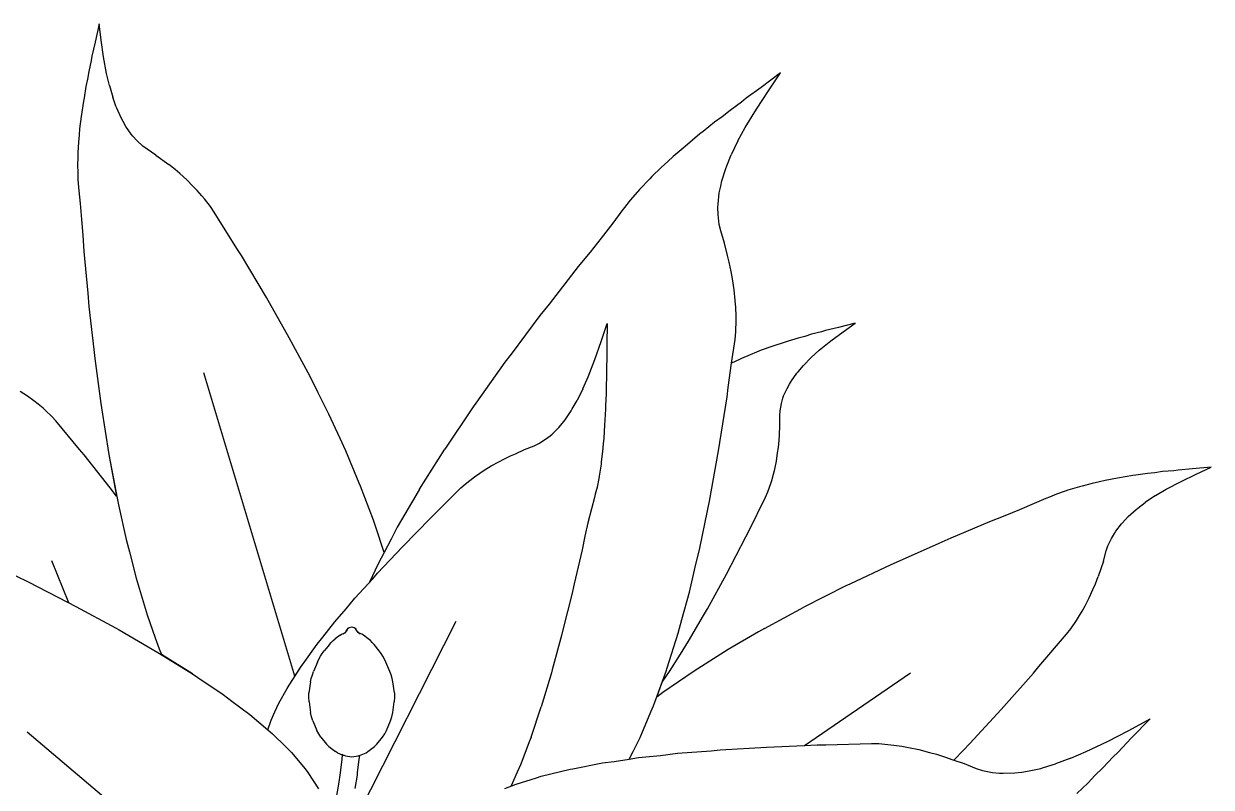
# Model space of a CAD drawing. Header units: metres. Extents: x 244.4 to 340.3, y -4.1 to 64.3.
# Drawn here: x 250.6925 to 251.1554, y 44.6149 to 44.9126 of the extents above; entities that cross this region are included whole.
import ezdxf

# ---------------------------------------------------------------- set-up
doc = ezdxf.new("R2010")
doc.units = ezdxf.units.M
doc.layers.add('Edges', color=7, linetype='Continuous')

msp = doc.modelspace()

# ---------------------------------------------------------------- linework, layer by layer
at = {"layer": 'Edges'}
for p, q in [((250.72186, 44.91256), (250.72032, 44.90542)), ((250.72268, 44.90613), (250.72186, 44.91256)), ((250.72032, 44.90542), (250.71907, 44.89996)), ((250.72361, 44.89963), (250.72268, 44.90613)), ((250.71877, 44.89818), (250.71781, 44.89397)), ((250.71907, 44.89996), (250.71877, 44.89818)), ((250.72479, 44.89315), (250.72361, 44.89963)), ((250.71781, 44.89397), (250.71731, 44.8909)), ((250.98751, 44.89341), (250.97991, 44.88771)), ((250.98275, 44.88639), (250.98751, 44.89341)), ((250.71731, 44.8909), (250.7167, 44.88812)), ((250.72585, 44.88852), (250.72479, 44.89315)), ((250.7167, 44.88812), (250.71599, 44.88363)), ((250.72585, 44.88852), (250.72719, 44.88389)), ((250.97991, 44.88771), (250.97406, 44.88349)), ((250.97808, 44.8793), (250.98275, 44.88639)), ((250.71574, 44.88241), (250.71489, 44.87641)), ((250.71599, 44.88363), (250.71574, 44.88241)), ((250.72842, 44.88047), (250.72719, 44.88389)), ((250.72872, 44.87965), (250.72842, 44.88047)), ((250.73042, 44.87589), (250.72872, 44.87965)), ((250.97227, 44.88202), (250.96778, 44.8788)), ((250.97406, 44.88349), (250.97227, 44.88202)), ((250.71489, 44.87641), (250.71428, 44.87155)), ((250.73122, 44.87443), (250.73042, 44.87589)), ((250.9647, 44.8763), (250.96178, 44.87419)), ((250.96778, 44.8788), (250.9647, 44.8763)), ((250.9737, 44.87211), (250.97808, 44.8793)), ((250.71428, 44.87155), (250.71412, 44.8693)), ((250.7323, 44.87253), (250.73122, 44.87443)), ((250.73435, 44.86955), (250.7323, 44.87253)), ((250.95733, 44.87056), (250.95606, 44.86963)), ((250.96178, 44.87419), (250.95733, 44.87056)), ((250.9708, 44.86685), (250.9737, 44.87211)), ((250.71381, 44.86637), (250.71363, 44.86231)), ((250.71412, 44.8693), (250.71381, 44.86637)), ((250.73503, 44.86873), (250.73435, 44.86955)), ((250.73654, 44.86701), (250.73503, 44.86873)), ((250.73888, 44.86484), (250.73654, 44.86701)), ((250.95606, 44.86963), (250.95024, 44.86476)), ((250.9708, 44.86685), (250.96819, 44.8614)), ((250.71355, 44.86132), (250.71348, 44.8565)), ((250.71363, 44.86231), (250.71355, 44.86132)), ((250.74053, 44.8636), (250.73888, 44.86484)), ((250.74399, 44.86135), (250.74053, 44.8636)), ((250.74399, 44.86135), (250.74908, 44.85764)), ((250.95024, 44.86476), (250.94562, 44.86081)), ((250.9665, 44.85718), (250.96819, 44.8614)), ((250.71348, 44.8565), (250.71352, 44.8555)), ((250.75149, 44.85572), (250.74908, 44.85764)), ((250.94089, 44.85647), (250.93736, 44.85296)), ((250.9436, 44.85888), (250.94089, 44.85647)), ((250.94562, 44.86081), (250.9436, 44.85888)), ((250.96611, 44.85617), (250.9665, 44.85718)), ((250.71352, 44.8555), (250.71359, 44.8519)), ((250.71359, 44.8519), (250.71383, 44.8489)), ((250.75327, 44.85415), (250.75149, 44.85572)), ((250.756, 44.85172), (250.75327, 44.85415)), ((250.75845, 44.84926), (250.756, 44.85172)), ((250.93648, 44.85213), (250.93246, 44.84789)), ((250.93736, 44.85296), (250.93648, 44.85213)), ((250.9646, 44.8513), (250.96611, 44.85617)), ((250.71383, 44.8489), (250.71392, 44.84746)), ((250.71392, 44.84746), (250.71446, 44.84251)), ((250.76008, 44.84759), (250.75845, 44.84926)), ((250.76194, 44.84549), (250.76008, 44.84759)), ((250.93168, 44.84697), (250.92883, 44.84374)), ((250.93246, 44.84789), (250.93168, 44.84697)), ((250.96361, 44.84668), (250.96415, 44.84929)), ((250.96415, 44.84929), (250.9646, 44.8513)), ((250.71446, 44.84251), (250.71504, 44.83624)), ((250.76288, 44.84431), (250.76194, 44.84549)), ((250.76527, 44.84125), (250.76288, 44.84431)), ((250.92883, 44.84374), (250.92662, 44.8409)), ((250.96311, 44.84227), (250.96361, 44.84668)), ((250.76676, 44.83906), (250.76527, 44.84125)), ((250.77555, 44.82489), (250.76676, 44.83906)), ((250.92555, 44.83958), (250.92206, 44.83485)), ((250.92662, 44.8409), (250.92555, 44.83958)), ((250.96308, 44.84096), (250.96311, 44.84227)), ((250.96312, 44.83818), (250.96308, 44.84096)), ((250.96358, 44.83431), (250.96312, 44.83818)), ((250.71504, 44.83624), (250.71553, 44.8301)), ((250.92206, 44.83485), (250.91761, 44.82903)), ((250.96415, 44.83183), (250.96358, 44.83431)), ((250.71553, 44.8301), (250.71595, 44.82371)), ((250.91761, 44.82903), (250.91321, 44.8235)), ((250.96562, 44.827), (250.96415, 44.83183)), ((250.7773, 44.82215), (250.77555, 44.82489)), ((250.96683, 44.82215), (250.96562, 44.827)), ((250.71595, 44.82371), (250.71748, 44.80747)), ((250.78705, 44.8058), (250.7773, 44.82215)), ((250.91321, 44.8235), (250.90859, 44.8179)), ((250.9675, 44.81956), (250.96683, 44.82215)), ((250.96826, 44.81592), (250.9675, 44.81956)), ((250.90859, 44.8179), (250.89729, 44.80329)), ((250.9687, 44.81311), (250.96826, 44.81592)), ((250.96939, 44.8088), (250.9687, 44.81311)), ((250.71748, 44.80747), (250.7179, 44.8023)), ((250.79596, 44.79016), (250.78705, 44.8058)), ((250.96978, 44.80471), (250.96939, 44.8088)), ((250.7179, 44.8023), (250.71979, 44.78557)), ((250.89729, 44.80329), (250.89367, 44.79876)), ((250.97002, 44.80199), (250.96978, 44.80471)), ((250.97014, 44.79872), (250.97002, 44.80199)), ((250.89367, 44.79876), (250.88244, 44.78368)), ((250.97002, 44.79251), (250.97012, 44.79696)), ((250.97012, 44.79696), (250.97014, 44.79872)), ((250.91752, 44.78863), (250.9199, 44.79568)), ((250.9199, 44.79568), (250.91972, 44.78752)), ((250.96973, 44.78951), (250.97002, 44.79251)), ((250.9996, 44.7915), (250.99689, 44.79066)), ((251.00346, 44.79245), (250.9996, 44.7915)), ((251.00504, 44.79295), (251.00346, 44.79245)), ((251.01006, 44.79417), (251.00504, 44.79295)), ((251.0071, 44.78895), (251.01184, 44.79246)), ((251.0166, 44.79588), (251.01006, 44.79417)), ((251.01184, 44.79246), (251.0166, 44.79588)), ((250.79762, 44.787), (250.79596, 44.79016)), ((250.80408, 44.775), (250.79762, 44.787)), ((250.91509, 44.78169), (250.91752, 44.78863)), ((250.91972, 44.78752), (250.91971, 44.78139)), ((250.96841, 44.78018), (250.96973, 44.78951)), ((250.98931, 44.78847), (250.9841, 44.78671)), ((250.99041, 44.78876), (250.98931, 44.78847)), ((250.99436, 44.79002), (250.99041, 44.78876)), ((250.99689, 44.79066), (250.99436, 44.79002)), ((251.00252, 44.78524), (251.0071, 44.78895)), ((250.71979, 44.78557), (250.72016, 44.78202)), ((250.88244, 44.78368), (250.88004, 44.78056)), ((250.97559, 44.78352), (250.97229, 44.78202)), ((250.97806, 44.78446), (250.97559, 44.78352)), ((250.97993, 44.78524), (250.97806, 44.78446)), ((250.9841, 44.78671), (250.97993, 44.78524)), ((250.99937, 44.78242), (250.99637, 44.77938)), ((250.99937, 44.78242), (251.00252, 44.78524)), ((250.72016, 44.78202), (250.72252, 44.76447)), ((250.88004, 44.78056), (250.86875, 44.7647)), ((250.91249, 44.77495), (250.91509, 44.78169)), ((250.91971, 44.78139), (250.91959, 44.77941)), ((250.91959, 44.77941), (250.91962, 44.77476)), ((250.96707, 44.77075), (250.96841, 44.78018)), ((250.97147, 44.78168), (250.96841, 44.78018)), ((250.97229, 44.78202), (250.97147, 44.78168)), ((250.99428, 44.77692), (250.99637, 44.77938)), ((250.79816, 44.65817), (250.76266, 44.77651)), ((250.8072, 44.76868), (250.80408, 44.775)), ((250.91047, 44.77027), (250.91249, 44.77495)), ((250.91962, 44.77476), (250.91946, 44.77141)), ((250.99093, 44.77208), (250.99168, 44.77335)), ((250.99168, 44.77335), (250.99379, 44.77633)), ((250.99379, 44.77633), (250.99428, 44.77692)), ((250.69392, 44.76736), (250.69113, 44.76913)), ((250.81142, 44.76031), (250.8072, 44.76868)), ((250.91047, 44.77027), (250.90821, 44.76572)), ((250.91948, 44.76841), (250.91925, 44.7636)), ((250.91946, 44.77141), (250.91948, 44.76841)), ((250.96663, 44.76712), (250.96707, 44.77075)), ((250.98868, 44.76744), (250.98999, 44.77039)), ((250.98999, 44.77039), (250.99093, 44.77208)), ((250.69643, 44.76553), (250.69392, 44.76736)), ((250.69809, 44.76428), (250.69643, 44.76553)), ((250.7, 44.76269), (250.69809, 44.76428)), ((250.72252, 44.76447), (250.72273, 44.76281)), ((250.86875, 44.7647), (250.86768, 44.76324)), ((250.90631, 44.76241), (250.90821, 44.76572)), ((250.96331, 44.74604), (250.96663, 44.76712)), ((250.98731, 44.7617), (250.98781, 44.76456)), ((250.98781, 44.76456), (250.98838, 44.76653)), ((250.98838, 44.76653), (250.98868, 44.76744)), ((250.70098, 44.76179), (250.7, 44.76269)), ((250.70344, 44.75945), (250.70098, 44.76179)), ((250.70499, 44.75774), (250.70344, 44.75945)), ((250.72273, 44.76281), (250.72563, 44.74465)), ((250.81576, 44.75084), (250.81142, 44.76031)), ((250.86768, 44.76324), (250.85657, 44.74675)), ((250.90349, 44.75816), (250.90586, 44.76164)), ((250.90586, 44.76164), (250.90631, 44.76241)), ((250.91926, 44.7623), (250.91891, 44.75602)), ((250.91925, 44.7636), (250.91926, 44.7623)), ((250.98718, 44.7598), (250.98731, 44.7617)), ((250.98719, 44.75598), (250.98718, 44.7598)), ((250.71418, 44.74661), (250.70499, 44.75774)), ((250.89849, 44.7526), (250.90103, 44.75517)), ((250.90103, 44.75517), (250.90243, 44.75683)), ((250.90243, 44.75683), (250.90349, 44.75816)), ((250.91891, 44.75602), (250.91861, 44.75104)), ((250.98701, 44.75221), (250.98719, 44.75598)), ((250.81799, 44.74608), (250.81576, 44.75084)), ((250.89327, 44.7489), (250.89591, 44.75055)), ((250.89591, 44.75055), (250.89768, 44.75192)), ((250.89768, 44.75192), (250.89849, 44.7526)), ((250.91861, 44.75104), (250.91835, 44.74876)), ((250.98666, 44.74739), (250.98692, 44.75019)), ((250.98692, 44.75019), (250.98701, 44.75221)), ((250.716, 44.74447), (250.71418, 44.74661)), ((250.82326, 44.7335), (250.81799, 44.74608)), ((250.84673, 44.73114), (250.85657, 44.74675)), ((250.88412, 44.74495), (250.88772, 44.74657)), ((250.88772, 44.74657), (250.89144, 44.74802)), ((250.89144, 44.74802), (250.89327, 44.7489)), ((250.91813, 44.74582), (250.9176, 44.74181)), ((250.91835, 44.74876), (250.91813, 44.74582)), ((250.95983, 44.72646), (250.96331, 44.74604)), ((250.98588, 44.74199), (250.98635, 44.74526)), ((250.98635, 44.74526), (250.98666, 44.74739)), ((250.72619, 44.73164), (250.716, 44.74447)), ((250.72563, 44.74465), (250.72884, 44.72759)), ((250.72563, 44.74465), (250.7287, 44.72834)), ((250.87466, 44.74016), (250.87763, 44.74176)), ((250.87763, 44.74176), (250.87958, 44.74283)), ((250.87958, 44.74283), (250.8822, 44.74412)), ((250.8822, 44.74412), (250.88412, 44.74495)), ((250.91751, 44.74085), (250.9168, 44.73621)), ((250.9176, 44.74181), (250.91751, 44.74085)), ((250.98522, 44.73895), (250.98588, 44.74199)), ((250.8645, 44.7331), (250.86816, 44.73596)), ((250.86816, 44.73596), (250.87021, 44.73738)), ((250.87021, 44.73738), (250.87197, 44.73848)), ((250.87197, 44.73848), (250.87466, 44.74016)), ((250.9168, 44.73621), (250.91659, 44.73526)), ((250.98409, 44.73453), (250.98477, 44.73693)), ((250.98477, 44.73693), (250.98522, 44.73895)), ((251.12476, 44.7364), (251.1188, 44.73539)), ((251.12601, 44.73654), (251.12476, 44.7364)), ((251.1305, 44.73723), (251.12601, 44.73654)), ((251.13334, 44.73749), (251.1305, 44.73723)), ((251.13641, 44.73794), (251.13334, 44.73749)), ((251.14071, 44.73831), (251.13641, 44.73794)), ((251.1425, 44.73857), (251.14071, 44.73831)), ((251.14808, 44.73904), (251.1425, 44.73857)), ((251.14357, 44.73414), (251.14947, 44.737)), ((251.15535, 44.73974), (251.14808, 44.73904)), ((251.14947, 44.737), (251.15535, 44.73974)), ((250.7287, 44.72834), (250.72619, 44.73164)), ((250.82378, 44.73228), (250.82326, 44.7335)), ((250.82876, 44.71904), (250.82378, 44.73228)), ((250.85291, 44.72163), (250.86284, 44.73158)), ((250.86284, 44.73158), (250.8645, 44.7331)), ((250.91597, 44.7319), (250.91528, 44.72914)), ((250.91659, 44.73526), (250.91597, 44.7319)), ((250.98254, 44.73006), (250.98367, 44.73327)), ((250.98367, 44.73327), (250.98409, 44.73453)), ((251.10401, 44.73207), (251.0994, 44.73068)), ((251.10498, 44.73231), (251.10401, 44.73207)), ((251.1089, 44.73336), (251.10498, 44.73231)), ((251.11179, 44.73396), (251.1089, 44.73336)), ((251.11398, 44.73449), (251.11179, 44.73396)), ((251.1188, 44.73539), (251.11398, 44.73449)), ((251.13775, 44.73105), (251.14357, 44.73414)), ((250.72884, 44.72759), (250.72944, 44.72494)), ((250.8453, 44.72864), (250.8381, 44.71626)), ((250.84673, 44.73114), (250.8453, 44.72864)), ((250.91498, 44.72784), (250.91377, 44.72342)), ((250.91528, 44.72914), (250.91498, 44.72784)), ((250.9752, 44.71503), (250.98161, 44.72796)), ((250.98161, 44.72796), (250.98254, 44.73006)), ((251.09092, 44.72751), (251.08637, 44.72549)), ((251.09227, 44.72803), (251.09092, 44.72751)), ((251.09505, 44.72917), (251.09227, 44.72803)), ((251.09846, 44.73034), (251.09505, 44.72917)), ((251.0994, 44.73068), (251.09846, 44.73034)), ((251.13366, 44.72863), (251.12966, 44.72595)), ((251.13366, 44.72863), (251.13775, 44.73105)), ((250.72944, 44.72494), (250.7324, 44.7115)), ((250.91377, 44.72342), (250.91239, 44.71797)), ((250.95607, 44.7081), (250.95899, 44.72262)), ((250.95899, 44.72262), (250.95983, 44.72646)), ((251.08057, 44.72303), (251.07487, 44.7207)), ((251.08637, 44.72549), (251.08057, 44.72303)), ((251.12302, 44.72044), (251.12609, 44.7232)), ((251.12609, 44.7232), (251.12678, 44.72373)), ((251.12678, 44.72373), (251.12966, 44.72595)), ((250.82953, 44.71667), (250.82876, 44.71904)), ((250.84012, 44.70865), (250.85098, 44.71979)), ((250.85098, 44.71979), (250.85291, 44.72163)), ((250.91239, 44.71797), (250.91121, 44.71277)), ((251.06892, 44.71836), (251.05391, 44.71197)), ((251.07487, 44.7207), (251.06892, 44.71836)), ((251.11817, 44.71476), (251.1204, 44.71763)), ((251.1204, 44.71763), (251.12187, 44.71923)), ((251.12187, 44.71923), (251.12302, 44.72044)), ((250.83292, 44.70638), (250.82953, 44.71667)), ((250.8381, 44.71626), (250.83567, 44.71161)), ((250.91121, 44.71277), (250.91014, 44.7075)), ((250.974, 44.71249), (250.9752, 44.71503)), ((251.11643, 44.71191), (251.1176, 44.71387)), ((251.1176, 44.71387), (251.11817, 44.71476)), ((250.7324, 44.7115), (250.73367, 44.70662)), ((250.83036, 44.69833), (250.84012, 44.70865)), ((250.83567, 44.71161), (250.83292, 44.70638)), ((250.95425, 44.70069), (250.95607, 44.7081)), ((250.96644, 44.69794), (250.974, 44.71249)), ((251.04911, 44.70999), (251.03375, 44.7031)), ((251.05391, 44.71197), (251.04911, 44.70999)), ((251.11439, 44.70707), (251.11507, 44.70902)), ((251.11507, 44.70902), (251.11643, 44.71191)), ((250.73367, 44.70662), (250.73633, 44.69636)), ((250.83292, 44.70638), (250.83065, 44.70206)), ((250.91014, 44.7075), (250.90698, 44.6942)), ((251.11329, 44.70309), (251.11439, 44.70707)), ((250.71004, 44.68678), (250.7034, 44.70319)), ((250.83065, 44.70206), (250.82731, 44.69488)), ((250.95201, 44.69095), (250.95425, 44.70069)), ((251.03048, 44.70167), (251.01447, 44.69408)), ((251.03375, 44.7031), (251.03048, 44.70167)), ((251.11329, 44.70309), (251.11131, 44.69711)), ((250.68934, 44.69733), (250.69418, 44.69503)), ((250.69418, 44.69503), (250.70957, 44.68701)), ((250.73633, 44.69636), (250.74062, 44.68214)), ((250.82157, 44.68857), (250.82853, 44.69621)), ((250.82853, 44.69621), (250.83036, 44.69833)), ((250.95904, 44.68443), (250.96644, 44.69794)), ((251.10926, 44.69206), (251.11021, 44.69423)), ((251.11021, 44.69423), (251.11131, 44.69711)), ((250.9061, 44.69007), (250.90274, 44.67683)), ((250.90698, 44.6942), (250.9061, 44.69007)), ((250.94904, 44.68026), (250.95201, 44.69095)), ((251.01296, 44.69338), (250.99654, 44.6851)), ((251.01447, 44.69408), (251.01296, 44.69338)), ((251.10778, 44.68871), (251.10926, 44.69206)), ((250.70957, 44.68701), (250.71276, 44.68543)), ((250.71276, 44.68543), (250.7282, 44.677)), ((250.81819, 44.68448), (250.82157, 44.68857)), ((250.98126, 44.67685), (250.99654, 44.6851)), ((251.10508, 44.68358), (251.10618, 44.68563)), ((251.10618, 44.68563), (251.10778, 44.68871)), ((250.74062, 44.68214), (250.74376, 44.67316)), ((250.81374, 44.67935), (250.81819, 44.68448)), ((250.95165, 44.67181), (250.95747, 44.68182)), ((250.95747, 44.68182), (250.95904, 44.68443)), ((251.10281, 44.67991), (251.10364, 44.68116)), ((251.10364, 44.68116), (251.10508, 44.68358)), ((250.7282, 44.677), (250.72962, 44.67626)), ((250.72962, 44.67626), (250.74481, 44.66749)), ((250.80913, 44.67343), (250.81374, 44.67935)), ((250.8181, 44.67565), (250.81817, 44.67574)), ((250.81817, 44.67574), (250.81867, 44.6765)), ((250.81856, 44.67624), (250.81817, 44.67574)), ((250.81867, 44.6765), (250.81898, 44.67689)), ((250.81898, 44.67689), (250.81937, 44.67718)), ((250.81937, 44.67718), (250.81983, 44.67737)), ((250.81983, 44.67737), (250.82033, 44.67743)), ((250.82033, 44.67743), (250.82082, 44.67737)), ((250.82082, 44.67737), (250.82128, 44.67718)), ((250.82128, 44.67718), (250.82167, 44.67689)), ((250.82129, 44.60127), (250.86108, 44.6797)), ((250.82167, 44.67689), (250.82198, 44.6765)), ((250.82248, 44.67574), (250.82198, 44.6765)), ((250.82255, 44.67565), (250.82248, 44.67574)), ((250.90274, 44.67683), (250.90211, 44.6741)), ((250.94763, 44.67496), (250.94904, 44.68026)), ((250.98126, 44.67685), (250.97891, 44.67548)), ((251.09898, 44.67462), (251.10062, 44.6767)), ((251.10062, 44.6767), (251.10281, 44.67991)), ((250.74376, 44.67316), (250.74529, 44.66884)), ((250.80685, 44.67063), (250.80913, 44.67343)), ((250.8116, 44.67059), (250.8123, 44.67138)), ((250.8123, 44.67138), (250.81306, 44.6721)), ((250.81306, 44.6721), (250.81388, 44.67275)), ((250.81577, 44.67416), (250.81388, 44.67275)), ((250.81577, 44.67416), (250.81639, 44.67454)), ((250.81639, 44.67454), (250.81707, 44.67485)), ((250.81701, 44.67463), (250.81752, 44.67506)), ((250.81707, 44.67485), (250.81752, 44.67506)), ((250.81752, 44.67506), (250.81754, 44.67507)), ((250.81754, 44.67507), (250.81758, 44.67511)), ((250.81758, 44.67511), (250.8181, 44.67565)), ((250.81771, 44.67516), (250.81758, 44.67511)), ((250.81771, 44.67516), (250.8176, 44.67502)), ((250.81775, 44.67521), (250.81771, 44.67516)), ((250.8181, 44.67565), (250.81775, 44.67521)), ((250.81798, 44.67536), (250.81775, 44.67521)), ((250.82307, 44.67511), (250.82255, 44.67565)), ((250.8229, 44.67521), (250.82255, 44.67565)), ((250.8229, 44.67521), (250.82267, 44.67536)), ((250.82294, 44.67516), (250.8229, 44.67521)), ((250.82305, 44.67502), (250.82294, 44.67516)), ((250.82307, 44.67511), (250.82294, 44.67516)), ((250.82311, 44.67507), (250.82307, 44.67511)), ((250.82313, 44.67506), (250.82311, 44.67507)), ((250.82358, 44.67485), (250.82313, 44.67506)), ((250.82364, 44.67463), (250.82313, 44.67506)), ((250.82426, 44.67454), (250.82358, 44.67485)), ((250.82488, 44.67416), (250.82426, 44.67454)), ((250.82677, 44.67275), (250.82488, 44.67416)), ((250.8276, 44.6721), (250.82677, 44.67275)), ((250.82835, 44.67138), (250.8276, 44.6721)), ((250.82905, 44.67059), (250.82835, 44.67138)), ((250.90211, 44.6741), (250.89845, 44.66074)), ((250.94333, 44.66141), (250.94763, 44.67496)), ((250.94843, 44.66678), (250.95165, 44.67181)), ((250.97891, 44.67548), (250.96702, 44.66857)), ((251.08816, 44.66194), (251.09898, 44.67462)), ((250.74481, 44.66749), (250.75827, 44.65915)), ((250.74529, 44.66884), (250.74618, 44.66664)), ((250.75827, 44.65915), (250.74618, 44.66664)), ((250.80141, 44.66307), (250.80685, 44.67063)), ((250.80817, 44.66599), (250.80887, 44.66707)), ((250.80887, 44.66707), (250.80964, 44.6681)), ((250.8116, 44.67059), (250.80964, 44.6681)), ((250.83101, 44.6681), (250.82905, 44.67059)), ((250.83178, 44.66707), (250.83101, 44.6681)), ((250.83248, 44.66599), (250.83178, 44.66707)), ((250.94425, 44.66006), (250.94843, 44.66678)), ((250.96702, 44.66857), (250.96276, 44.66587)), ((250.79595, 44.65476), (250.8009, 44.66238)), ((250.79816, 44.65817), (250.8009, 44.66238)), ((250.8009, 44.66238), (250.80141, 44.66307)), ((250.80702, 44.66368), (250.80549, 44.66007)), ((250.80702, 44.66368), (250.80756, 44.66486)), ((250.80756, 44.66486), (250.80817, 44.66599)), ((250.83309, 44.66486), (250.83248, 44.66599)), ((250.83363, 44.66368), (250.83309, 44.66486)), ((250.83516, 44.66007), (250.83363, 44.66368)), ((250.96276, 44.66587), (250.95379, 44.66022)), ((251.08608, 44.65943), (251.08816, 44.66194)), ((250.75827, 44.65915), (250.76031, 44.65775)), ((250.76031, 44.65775), (250.77017, 44.6511)), ((250.80424, 44.65594), (250.80456, 44.65735)), ((250.80456, 44.65735), (250.80498, 44.65872)), ((250.80498, 44.65872), (250.80549, 44.66007)), ((250.83567, 44.65872), (250.83516, 44.66007)), ((250.83609, 44.65735), (250.83567, 44.65872)), ((250.83641, 44.65594), (250.83609, 44.65735)), ((250.89814, 44.65952), (250.89417, 44.64629)), ((250.89845, 44.66074), (250.89814, 44.65952)), ((250.93797, 44.64659), (250.94293, 44.66012)), ((250.94138, 44.6559), (250.94293, 44.66012)), ((250.94138, 44.6559), (250.94425, 44.66006)), ((250.95379, 44.66022), (250.94155, 44.65181)), ((250.94293, 44.66012), (250.94333, 44.66141)), ((250.99678, 44.63118), (251.03815, 44.65951)), ((251.07347, 44.64517), (251.08608, 44.65943)), ((250.79196, 44.64767), (250.79517, 44.65337)), ((250.79517, 44.65337), (250.79595, 44.65476)), ((250.80424, 44.65594), (250.80367, 44.65174)), ((250.83698, 44.65174), (250.83641, 44.65594)), ((250.93925, 44.65008), (250.94138, 44.6559)), ((250.77017, 44.6511), (250.77364, 44.64848)), ((250.77364, 44.64848), (250.78056, 44.64331)), ((250.80359, 44.64998), (250.80367, 44.65174)), ((250.80374, 44.64822), (250.80359, 44.64998)), ((250.80374, 44.64822), (250.8043, 44.64404)), ((250.83635, 44.64404), (250.83691, 44.64822)), ((250.83706, 44.64998), (250.83691, 44.64822)), ((250.83698, 44.65174), (250.83706, 44.64998)), ((250.94155, 44.65181), (250.93925, 44.65008)), ((250.78056, 44.64331), (250.78759, 44.63733)), ((250.78888, 44.64099), (250.79042, 44.64435)), ((250.79042, 44.64435), (250.79196, 44.64767)), ((250.80465, 44.64237), (250.8043, 44.64404)), ((250.836, 44.64237), (250.83635, 44.64404)), ((250.89022, 44.63446), (250.89417, 44.64629)), ((250.93271, 44.63427), (250.93697, 44.64426)), ((250.93697, 44.64426), (250.93797, 44.64659)), ((251.06127, 44.63193), (251.07347, 44.64517)), ((250.78759, 44.63733), (250.78888, 44.64099)), ((250.80521, 44.64077), (250.80465, 44.64237)), ((250.80521, 44.64077), (250.80678, 44.63709)), ((250.83388, 44.63709), (250.83544, 44.64077)), ((250.83544, 44.64077), (250.836, 44.64237)), ((251.12318, 44.63707), (251.13153, 44.64151)), ((251.13153, 44.64151), (251.12424, 44.63412)), ((250.77916, 44.56426), (250.69385, 44.63635)), ((250.78759, 44.63733), (250.78945, 44.63575)), ((250.78945, 44.63575), (250.79462, 44.63067)), ((250.80746, 44.63573), (250.80678, 44.63709)), ((250.80834, 44.63449), (250.80746, 44.63573)), ((250.80834, 44.63449), (250.81054, 44.63169)), ((250.83011, 44.63169), (250.83231, 44.63449)), ((250.83231, 44.63449), (250.83319, 44.63573)), ((250.83319, 44.63573), (250.83388, 44.63709)), ((250.89022, 44.63446), (250.88951, 44.63265)), ((250.93, 44.62883), (250.93271, 44.63427)), ((251.11489, 44.63277), (251.12318, 44.63707)), ((251.12424, 44.63412), (251.1189, 44.62846)), ((250.79462, 44.63067), (250.79689, 44.62839)), ((250.81141, 44.63081), (250.81054, 44.63169)), ((250.81141, 44.63081), (250.81402, 44.62886)), ((250.82663, 44.62886), (250.82924, 44.63081)), ((250.82924, 44.63081), (250.83011, 44.63169)), ((250.88951, 44.63265), (250.88621, 44.62389)), ((250.96043, 44.62916), (250.96397, 44.62951)), ((250.96397, 44.62951), (250.98198, 44.63055)), ((250.98198, 44.63055), (250.99678, 44.63118)), ((250.99678, 44.63118), (251.00172, 44.63139)), ((251.00172, 44.63139), (251.00511, 44.63141)), ((251.00511, 44.63141), (251.02296, 44.63196)), ((251.02296, 44.63196), (251.02581, 44.63192)), ((251.02581, 44.63192), (251.03169, 44.63137)), ((251.03169, 44.63137), (251.03481, 44.63091)), ((251.03481, 44.63091), (251.0374, 44.63038)), ((251.0374, 44.63038), (251.04135, 44.6296)), ((251.04135, 44.6296), (251.04549, 44.62849)), ((251.05877, 44.62939), (251.06127, 44.63193)), ((251.10661, 44.6288), (251.11489, 44.63277)), ((250.79689, 44.62839), (250.80218, 44.62212)), ((250.81474, 44.62836), (250.81402, 44.62886)), ((250.81474, 44.62836), (250.81665, 44.62758)), ((250.81649, 44.62585), (250.81584, 44.62057)), ((250.81665, 44.62758), (250.81649, 44.62585)), ((250.81667, 44.62779), (250.81665, 44.62758)), ((250.81665, 44.62758), (250.81743, 44.62727)), ((250.81786, 44.62713), (250.81743, 44.62727)), ((250.81786, 44.62713), (250.82033, 44.62681)), ((250.82033, 44.62681), (250.82279, 44.62713)), ((250.82316, 44.6258), (250.82251, 44.6205)), ((250.82279, 44.62713), (250.82322, 44.62727)), ((250.8233, 44.6273), (250.82316, 44.6258)), ((250.82322, 44.62727), (250.8233, 44.6273)), ((250.8233, 44.6273), (250.82591, 44.62836)), ((250.82591, 44.62836), (250.82663, 44.62886)), ((250.91812, 44.62439), (250.92266, 44.62499)), ((250.92266, 44.62499), (250.92852, 44.6259)), ((250.92852, 44.6259), (250.93, 44.62883)), ((250.92852, 44.6259), (250.93208, 44.62645)), ((250.93208, 44.62645), (250.94066, 44.62732)), ((250.94066, 44.62732), (250.94735, 44.62815)), ((250.94735, 44.62815), (250.96043, 44.62916)), ((251.04549, 44.62849), (251.04823, 44.62778)), ((251.04823, 44.62778), (251.05176, 44.62669)), ((251.05176, 44.62669), (251.05426, 44.62578)), ((251.05426, 44.62578), (251.059, 44.62414)), ((251.05503, 44.62552), (251.05877, 44.62939)), ((251.05503, 44.62552), (251.059, 44.62414)), ((251.10068, 44.62623), (251.09462, 44.62399)), ((251.10068, 44.62623), (251.10661, 44.6288)), ((251.11706, 44.62673), (251.11305, 44.62242)), ((251.1189, 44.62846), (251.11706, 44.62673)), ((250.80218, 44.62212), (250.80326, 44.62066)), ((250.80326, 44.62066), (250.80743, 44.61425)), ((250.81584, 44.62057), (250.81516, 44.61613)), ((250.82251, 44.6205), (250.82239, 44.61966)), ((250.88482, 44.62075), (250.88249, 44.61539)), ((250.88621, 44.62389), (250.88482, 44.62075)), ((250.89422, 44.61922), (250.90543, 44.62195)), ((250.90543, 44.62195), (250.90651, 44.62214)), ((250.90651, 44.62214), (250.91812, 44.62439)), ((251.059, 44.62414), (251.0637, 44.62225)), ((251.0637, 44.62225), (251.06616, 44.62147)), ((251.06616, 44.62147), (251.07004, 44.62069)), ((251.07004, 44.62069), (251.07287, 44.62041)), ((251.07287, 44.62041), (251.07421, 44.62034)), ((251.07421, 44.62034), (251.0788, 44.62049)), ((251.0788, 44.62049), (251.08154, 44.62082)), ((251.08154, 44.62082), (251.08368, 44.62113)), ((251.08368, 44.62113), (251.0889, 44.62227)), ((251.0889, 44.62227), (251.08999, 44.62259)), ((251.08999, 44.62259), (251.09462, 44.62399)), ((251.11305, 44.62242), (251.10998, 44.61947)), ((250.81516, 44.61613), (250.81422, 44.61085)), ((250.82239, 44.61966), (250.8216, 44.61436)), ((250.88004, 44.61441), (250.88436, 44.61613)), ((250.88436, 44.61613), (250.89229, 44.61861)), ((250.89229, 44.61861), (250.89422, 44.61922)), ((251.10738, 44.61667), (251.10298, 44.61242)), ((251.10998, 44.61947), (251.10738, 44.61667))]:
    msp.add_line(p, q, dxfattribs=at)

doc.saveas('drawing.dxf')
